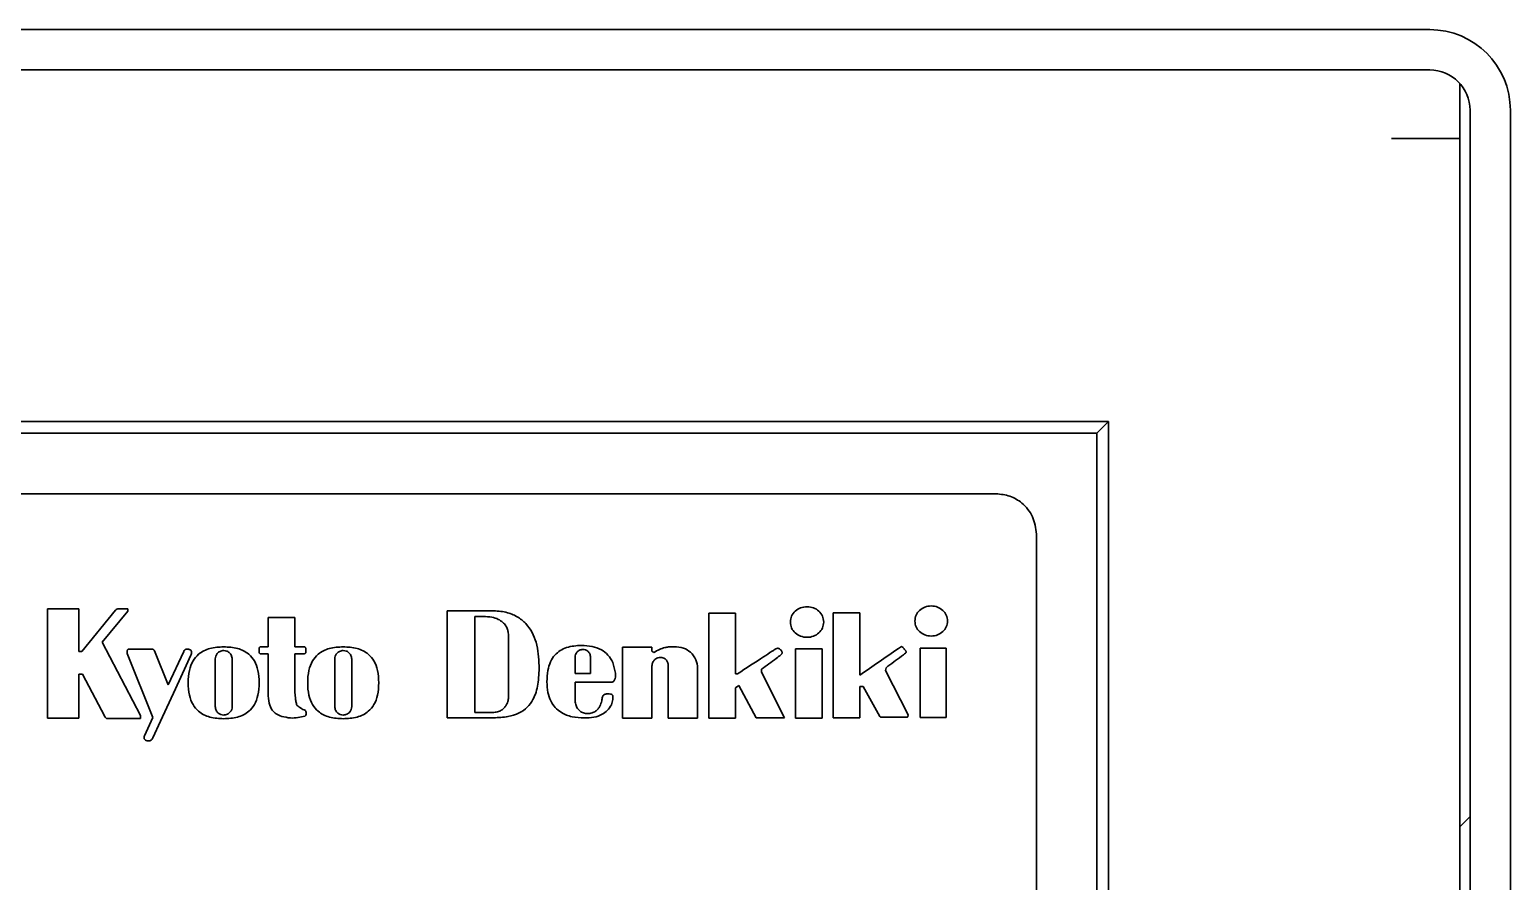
# Model space of a CAD drawing. Header units: millimetres. Extents: x 8 to 774, y 1 to 562.
# Drawn here: x 155.95 to 192.65, y 363.78 to 384.88 of the extents above; entities that cross this region are included whole.
import ezdxf

# ---------------------------------------------------------------- set-up
doc = ezdxf.new("R2010")
doc.units = ezdxf.units.MM
doc.layers.get('0').update_dxf_attribs({"lineweight": 9})

# ---------------------------------------------------------------- blocks, each defined once
blk = doc.blocks.new('A$C69731D33')
at = {"color": 7, "linetype": 'Continuous', "lineweight": 30}
for p, q in [((-58, 0), (58, 0)), ((-58, -1), (58, -1)), ((58.75, -1.339), (58.75, -2.7)), ((59, -2), (59, -127.5)), ((60, -2), (60, -127.5)), ((58.75, -2.7), (57.05, -2.7)), ((58.75, -127.946), (58.75, -2.7)), ((-10.539, -9.711), (50.039, -9.711)), ((50.039, -9.711), (49.75, -10)), ((50.039, -9.711), (50.039, -90.289)), ((-10.25, -10), (49.75, -10)), ((49.75, -10), (49.75, -90)), ((47.251, -11.5), (-7.749, -11.5)), ((48.251, -87.501), (48.251, -12.5)), ((24.515, -14.351), (23.74, -14.351)), ((23.74, -14.351), (23.74, -17.063)), ((24.515, -15.409), (24.515, -14.351)), ((25.427, -14.383), (24.589, -15.409)), ((25.097, -15.176), (25.726, -14.405)), ((25.726, -14.351), (25.495, -14.351)), ((25.726, -14.405), (25.726, -14.351)), ((29.866, -14.565), (29.209, -14.565)), ((29.209, -14.565), (29.209, -15.292)), ((29.866, -15.292), (29.866, -14.565)), ((33.643, -14.399), (33.643, -17.051)), ((34.757, -14.399), (33.643, -14.399)), ((34.33, -14.54), (34.33, -16.919)), ((34.541, -14.54), (34.33, -14.54)), ((40.791, -14.461), (40.131, -14.461)), ((40.131, -14.461), (40.131, -17.063)), ((40.791, -15.963), (40.791, -14.461)), ((43.874, -14.447), (43.213, -14.447)), ((43.213, -14.447), (43.213, -17.05)), ((43.874, -15.994), (43.874, -14.447)), ((35.167, -16.522), (35.167, -15.015)), ((24.589, -15.409), (24.515, -15.409)), ((26.046, -16.993), (25.097, -15.176)), ((25.713, -15.394), (25.713, -15.461)), ((26.332, -15.352), (25.746, -15.352)), ((26.732, -16.232), (26.392, -15.392)), ((27.115, -15.411), (26.732, -16.232)), ((28.983, -15.332), (28.983, -15.425)), ((29.209, -15.292), (29.023, -15.292)), ((30.101, -15.292), (29.866, -15.292)), ((30.141, -15.425), (30.141, -15.332)), ((38.722, -15.302), (37.991, -15.302)), ((37.991, -15.302), (37.991, -17.06)), ((38.722, -15.404), (38.722, -15.302)), ((38.766, -15.434), (38.722, -15.404)), ((42.276, -15.342), (42.276, -17.063)), ((42.938, -15.342), (42.276, -15.342)), ((42.938, -17.063), (42.938, -15.342)), ((45.372, -15.328), (45.372, -17.042)), ((46.014, -15.328), (45.372, -15.328)), ((46.014, -17.042), (46.014, -15.328)), ((25.713, -15.461), (26.353, -17.043)), ((27.897, -15.594), (27.897, -16.773)), ((28.316, -16.773), (28.316, -15.594)), ((29.023, -15.465), (29.209, -15.465)), ((29.209, -15.465), (29.209, -16.449)), ((29.866, -16.262), (29.866, -15.465)), ((29.866, -15.465), (30.101, -15.465)), ((30.859, -15.594), (30.859, -16.773)), ((31.279, -16.773), (31.279, -15.594)), ((36.815, -15.55), (36.815, -15.95)), ((37.199, -15.95), (37.199, -15.55)), ((38.722, -17.06), (38.722, -15.76)), ((39.122, -15.725), (39.122, -17.06)), ((24.515, -17.063), (24.515, -15.968)), ((24.515, -15.968), (24.605, -15.968)), ((24.605, -15.968), (25.159, -17.019)), ((36.815, -15.95), (37.199, -15.95)), ((39.854, -17.06), (39.854, -15.822)), ((40.841, -15.963), (40.791, -15.963)), ((41.438, -15.92), (41.438, -15.842)), ((42.005, -17.051), (41.438, -15.92)), ((44.507, -15.879), (44.525, -15.809)), ((45.069, -16.978), (44.507, -15.879)), ((36.815, -16.603), (36.815, -16.169)), ((36.815, -16.169), (37.726, -16.169)), ((40.791, -16.312), (40.871, -16.254)), ((40.791, -17.063), (40.791, -16.312)), ((40.871, -16.254), (41.304, -17.051)), ((43.874, -17.05), (43.874, -16.272)), ((43.874, -16.272), (43.96, -16.274)), ((43.96, -16.274), (44.374, -17.015)), ((23.74, -17.063), (24.515, -17.063)), ((25.238, -17.072), (26.043, -17.072)), ((26.043, -17.072), (26.046, -16.993)), ((26.353, -17.043), (26.14, -17.497)), ((33.643, -17.051), (34.797, -17.051)), ((34.33, -16.919), (34.77, -16.919)), ((37.991, -17.06), (38.722, -17.06)), ((39.122, -17.06), (39.854, -17.06)), ((40.131, -17.063), (40.791, -17.063)), ((41.304, -17.051), (42.005, -17.051)), ((42.276, -17.063), (42.938, -17.063)), ((43.213, -17.05), (43.874, -17.05)), ((45.065, -17.022), (45.069, -16.978)), ((45.372, -17.042), (46.014, -17.042)), ((59, -19.5), (58.75, -19.75))]:
    blk.add_line(p, q, dxfattribs=at)
at = {"color": 7, "linetype": 'Continuous', "lineweight": 30, "flags": 128}
blk.add_lwpolyline([(26.347, -17.548), (26.537, -17.135), (26.909, -16.33), (27.175, -15.755), (27.291, -15.502)], dxfattribs=at)
at = {"color": 7, "linetype": 'Continuous', "lineweight": 30}
for radius in [2, 1]:
    blk.add_arc((58, -2), radius, 0, 90, dxfattribs=at)
for points, knots in [([(48.251, -12.5), (48.231, -12.351), (48.194, -12.058), (47.926, -11.733), (47.6, -11.536), (47.368, -11.512), (47.251, -11.5)], [0, 0, 0, 0, 0.283687, 0.55791, 0.775027, 1, 1, 1, 1]), ([(42.98, -14.678), (42.973, -14.627), (42.96, -14.526), (42.863, -14.401), (42.728, -14.318), (42.566, -14.289), (42.404, -14.318), (42.269, -14.401), (42.171, -14.526), (42.158, -14.627), (42.152, -14.678)], [0, 0, 0, 0, 0.121975, 0.242788, 0.367676, 0.500056, 0.632207, 0.757118, 0.878008, 1, 1, 1, 1]), ([(42.98, -14.678), (42.973, -14.627), (42.96, -14.526), (42.863, -14.401), (42.728, -14.318), (42.566, -14.289), (42.404, -14.318), (42.269, -14.401), (42.171, -14.526), (42.158, -14.627), (42.152, -14.678)], [0, 0, 0, 0, 0.121975, 0.242788, 0.367676, 0.500056, 0.632207, 0.757118, 0.878008, 1, 1, 1, 1]), ([(46.049, -14.653), (46.043, -14.603), (46.03, -14.504), (45.935, -14.382), (45.802, -14.3), (45.644, -14.271), (45.485, -14.3), (45.353, -14.382), (45.257, -14.504), (45.245, -14.603), (45.238, -14.653)], [0, 0, 0, 0, 0.122084, 0.243037, 0.367967, 0.500193, 0.632335, 0.757099, 0.877935, 1, 1, 1, 1]), ([(46.049, -14.653), (46.043, -14.603), (46.03, -14.504), (45.935, -14.382), (45.802, -14.3), (45.644, -14.271), (45.485, -14.3), (45.353, -14.382), (45.257, -14.504), (45.245, -14.603), (45.238, -14.653)], [0, 0, 0, 0, 0.122084, 0.243037, 0.367967, 0.500193, 0.632335, 0.757099, 0.877935, 1, 1, 1, 1]), ([(25.495, -14.351), (25.487, -14.351), (25.473, -14.352), (25.448, -14.362), (25.435, -14.375), (25.427, -14.383)], [0, 0, 0, 0, 0.284242, 0.555886, 1, 1, 1, 1]), ([(35.167, -15.015), (35.165, -14.991), (35.163, -14.938), (35.141, -14.855), (35.098, -14.765), (35.022, -14.677), (34.905, -14.601), (34.739, -14.549), (34.612, -14.543), (34.541, -14.54)], [0, 0, 0, 0, 0.081529, 0.179943, 0.291544, 0.417127, 0.570631, 0.759535, 1, 1, 1, 1]), ([(35.925, -15.764), (35.914, -15.567), (35.893, -15.194), (35.672, -14.762), (35.381, -14.531), (35.09, -14.417), (34.873, -14.405), (34.757, -14.399)], [0, 0, 0, 0, 0.288838, 0.547504, 0.682312, 0.828998, 1, 1, 1, 1]), ([(42.152, -14.678), (42.158, -14.729), (42.171, -14.83), (42.269, -14.955), (42.404, -15.038), (42.566, -15.067), (42.728, -15.038), (42.863, -14.955), (42.96, -14.83), (42.973, -14.729), (42.98, -14.678)], [0, 0, 0, 0, 0.122188, 0.243063, 0.367879, 0.499944, 0.632237, 0.75703, 0.877829, 1, 1, 1, 1]), ([(42.152, -14.678), (42.158, -14.729), (42.171, -14.83), (42.269, -14.955), (42.404, -15.038), (42.566, -15.067), (42.728, -15.038), (42.863, -14.955), (42.96, -14.83), (42.973, -14.729), (42.98, -14.678)], [0, 0, 0, 0, 0.122188, 0.243063, 0.367879, 0.499944, 0.632237, 0.75703, 0.877829, 1, 1, 1, 1]), ([(45.238, -14.653), (45.245, -14.703), (45.257, -14.802), (45.353, -14.925), (45.485, -15.007), (45.644, -15.035), (45.802, -15.007), (45.935, -14.925), (46.03, -14.802), (46.043, -14.703), (46.049, -14.653)], [0, 0, 0, 0, 0.122222, 0.243058, 0.367744, 0.499807, 0.631954, 0.756806, 0.877759, 1, 1, 1, 1]), ([(45.238, -14.653), (45.245, -14.703), (45.257, -14.802), (45.353, -14.925), (45.485, -15.007), (45.644, -15.035), (45.802, -15.007), (45.935, -14.925), (46.03, -14.802), (46.043, -14.703), (46.049, -14.653)], [0, 0, 0, 0, 0.122222, 0.243058, 0.367744, 0.499807, 0.631954, 0.756806, 0.877759, 1, 1, 1, 1]), ([(25.746, -15.352), (25.743, -15.352), (25.736, -15.353), (25.727, -15.359), (25.72, -15.368), (25.714, -15.38), (25.713, -15.389), (25.713, -15.394)], [0, 0, 0, 0, 0.167992, 0.341824, 0.526461, 0.756888, 1, 1, 1, 1]), ([(26.392, -15.392), (26.388, -15.385), (26.382, -15.372), (26.366, -15.359), (26.349, -15.353), (26.338, -15.352), (26.332, -15.352)], [0, 0, 0, 0, 0.296327, 0.562646, 0.772507, 1, 1, 1, 1]), ([(27.237, -15.352), (27.225, -15.35), (27.204, -15.348), (27.174, -15.351), (27.148, -15.362), (27.126, -15.382), (27.119, -15.401), (27.115, -15.411)], [0, 0, 0, 0, 0.228641, 0.423207, 0.594665, 0.7882, 1, 1, 1, 1]), ([(28.106, -15.293), (27.991, -15.298), (27.77, -15.309), (27.497, -15.441), (27.329, -15.646), (27.241, -15.893), (27.217, -16.183), (27.241, -16.474), (27.329, -16.721), (27.497, -16.926), (27.77, -17.058), (27.991, -17.069), (28.106, -17.074)], [0, 0, 0, 0, 0.120335, 0.229998, 0.305282, 0.392141, 0.500003, 0.607859, 0.694718, 0.770002, 0.879665, 1, 1, 1, 1]), ([(27.291, -15.502), (27.296, -15.489), (27.307, -15.461), (27.31, -15.423), (27.303, -15.394), (27.289, -15.374), (27.266, -15.358), (27.247, -15.354), (27.237, -15.352)], [0, 0, 0, 0, 0.222668, 0.463031, 0.579463, 0.697781, 0.831728, 1, 1, 1, 1]), ([(28.106, -15.384), (28.075, -15.388), (28.014, -15.397), (27.946, -15.453), (27.904, -15.521), (27.899, -15.569), (27.897, -15.594)], [0, 0, 0, 0, 0.283074, 0.55786, 0.775363, 1, 1, 1, 1]), ([(28.106, -17.074), (28.222, -17.069), (28.443, -17.058), (28.716, -16.926), (28.884, -16.721), (28.972, -16.474), (28.995, -16.183), (28.972, -15.893), (28.884, -15.646), (28.716, -15.441), (28.443, -15.309), (28.222, -15.298), (28.106, -15.293)], [0, 0, 0, 0, 0.120423, 0.230064, 0.305316, 0.392154, 0.499997, 0.607846, 0.694684, 0.769936, 0.879577, 1, 1, 1, 1]), ([(28.316, -15.594), (28.312, -15.563), (28.304, -15.501), (28.248, -15.433), (28.179, -15.392), (28.131, -15.387), (28.106, -15.384)], [0, 0, 0, 0, 0.283101, 0.558122, 0.775716, 1, 1, 1, 1]), ([(29.023, -15.292), (29.017, -15.293), (29.006, -15.295), (28.993, -15.305), (28.985, -15.318), (28.984, -15.327), (28.983, -15.332)], [0, 0, 0, 0, 0.283593, 0.55802, 0.775013, 1, 1, 1, 1]), ([(30.141, -15.332), (30.14, -15.326), (30.139, -15.315), (30.128, -15.302), (30.115, -15.294), (30.106, -15.293), (30.101, -15.292)], [0, 0, 0, 0, 0.283518, 0.558038, 0.775108, 1, 1, 1, 1]), ([(31.068, -15.293), (30.953, -15.298), (30.732, -15.309), (30.459, -15.441), (30.291, -15.646), (30.203, -15.893), (30.18, -16.183), (30.203, -16.474), (30.291, -16.721), (30.459, -16.926), (30.732, -17.058), (30.953, -17.069), (31.068, -17.074)], [0, 0, 0, 0, 0.120337, 0.229963, 0.305235, 0.392107, 0.500003, 0.607893, 0.694765, 0.770037, 0.879663, 1, 1, 1, 1]), ([(31.068, -15.384), (31.037, -15.388), (30.976, -15.397), (30.908, -15.453), (30.866, -15.521), (30.861, -15.569), (30.859, -15.594)], [0, 0, 0, 0, 0.283064, 0.557862, 0.77536, 1, 1, 1, 1]), ([(31.068, -17.074), (31.184, -17.069), (31.405, -17.058), (31.678, -16.926), (31.846, -16.721), (31.934, -16.474), (31.957, -16.183), (31.934, -15.893), (31.846, -15.646), (31.678, -15.441), (31.405, -15.309), (31.184, -15.298), (31.068, -15.293)], [0, 0, 0, 0, 0.120423, 0.230064, 0.305317, 0.392154, 0.499997, 0.607846, 0.694683, 0.769936, 0.879577, 1, 1, 1, 1]), ([(31.279, -15.594), (31.274, -15.563), (31.266, -15.501), (31.21, -15.433), (31.142, -15.392), (31.093, -15.387), (31.068, -15.384)], [0, 0, 0, 0, 0.282889, 0.557467, 0.77498, 1, 1, 1, 1]), ([(36.974, -15.258), (36.848, -15.265), (36.607, -15.278), (36.333, -15.448), (36.196, -15.668), (36.128, -15.895), (36.121, -16.064), (36.117, -16.157)], [0, 0, 0, 0, 0.263134, 0.505395, 0.64324, 0.80398, 1, 1, 1, 1]), ([(37.008, -15.358), (36.979, -15.361), (36.923, -15.369), (36.86, -15.42), (36.822, -15.483), (36.818, -15.527), (36.815, -15.55)], [0, 0, 0, 0, 0.283734, 0.558432, 0.775665, 1, 1, 1, 1]), ([(37.816, -15.942), (37.799, -15.854), (37.768, -15.693), (37.643, -15.491), (37.464, -15.349), (37.234, -15.269), (37.063, -15.262), (36.974, -15.258)], [0, 0, 0, 0, 0.221223, 0.405728, 0.575449, 0.7794, 1, 1, 1, 1]), ([(37.199, -15.55), (37.196, -15.521), (37.188, -15.465), (37.137, -15.403), (37.075, -15.364), (37.03, -15.36), (37.008, -15.358)], [0, 0, 0, 0, 0.283587, 0.558537, 0.775774, 1, 1, 1, 1]), ([(39.043, -15.311), (38.998, -15.325), (38.9, -15.355), (38.812, -15.407), (38.766, -15.434)], [0, 0, 0, 0, 0.469195, 1, 1, 1, 1]), ([(39.268, -15.289), (39.223, -15.29), (39.147, -15.292), (39.073, -15.306), (39.043, -15.311)], [0, 0, 0, 0, 0.596896, 1, 1, 1, 1]), ([(39.854, -15.822), (39.845, -15.75), (39.827, -15.602), (39.693, -15.423), (39.496, -15.307), (39.348, -15.295), (39.268, -15.289)], [0, 0, 0, 0, 0.24281, 0.502416, 0.729407, 1, 1, 1, 1]), ([(41.805, -15.336), (41.8, -15.339), (41.788, -15.346), (41.753, -15.369), (41.652, -15.433), (41.343, -15.635), (41.057, -15.821), (40.841, -15.963)], [0, 0, 0, 0, 0.014034, 0.037966, 0.10893, 0.325709, 1, 1, 1, 1]), ([(41.897, -15.355), (41.888, -15.349), (41.871, -15.336), (41.845, -15.329), (41.823, -15.329), (41.811, -15.334), (41.805, -15.336)], [0, 0, 0, 0, 0.339376, 0.616883, 0.811493, 1, 1, 1, 1]), ([(41.919, -15.492), (41.925, -15.487), (41.934, -15.479), (41.944, -15.462), (41.949, -15.445), (41.948, -15.424), (41.939, -15.402), (41.921, -15.377), (41.905, -15.363), (41.897, -15.355)], [0, 0, 0, 0, 0.128967, 0.242342, 0.347873, 0.454061, 0.608752, 0.788825, 1, 1, 1, 1]), ([(44.897, -15.29), (44.891, -15.294), (44.868, -15.309), (44.527, -15.544), (44.192, -15.774), (43.874, -15.994)], [0, 0, 0, 0, 0.017674, 0.066017, 1, 1, 1, 1]), ([(44.928, -15.295), (44.925, -15.293), (44.918, -15.29), (44.909, -15.288), (44.902, -15.288), (44.898, -15.289), (44.897, -15.29)], [0, 0, 0, 0, 0.361813, 0.652088, 0.838439, 1, 1, 1, 1]), ([(45.014, -15.394), (45.004, -15.382), (44.976, -15.349), (44.947, -15.316), (44.928, -15.295)], [0, 0, 0, 0, 0.354349, 1, 1, 1, 1]), ([(45.008, -15.45), (45.011, -15.447), (45.017, -15.441), (45.021, -15.428), (45.021, -15.416), (45.02, -15.407), (45.018, -15.4), (45.015, -15.396), (45.014, -15.394)], [0, 0, 0, 0, 0.221061, 0.431094, 0.63436, 0.781654, 0.907033, 1, 1, 1, 1]), ([(28.983, -15.425), (28.984, -15.431), (28.986, -15.443), (28.996, -15.456), (29.009, -15.464), (29.019, -15.465), (29.023, -15.465)], [0, 0, 0, 0, 0.283491, 0.558286, 0.775457, 1, 1, 1, 1]), ([(30.101, -15.465), (30.107, -15.464), (30.119, -15.463), (30.132, -15.452), (30.14, -15.439), (30.14, -15.43), (30.141, -15.425)], [0, 0, 0, 0, 0.283226, 0.557688, 0.775149, 1, 1, 1, 1]), ([(34.797, -17.051), (34.916, -17.046), (35.132, -17.038), (35.421, -16.948), (35.637, -16.801), (35.813, -16.56), (35.914, -16.202), (35.921, -15.917), (35.925, -15.764)], [0, 0, 0, 0, 0.180125, 0.325654, 0.450532, 0.569454, 0.769368, 1, 1, 1, 1]), ([(38.722, -15.76), (38.723, -15.751), (38.725, -15.728), (38.74, -15.681), (38.77, -15.631), (38.817, -15.588), (38.872, -15.562), (38.914, -15.559), (38.937, -15.558)], [0, 0, 0, 0, 0.086965, 0.211306, 0.451486, 0.612601, 0.790936, 1, 1, 1, 1]), ([(38.937, -15.558), (38.955, -15.559), (38.989, -15.561), (39.034, -15.58), (39.068, -15.606), (39.093, -15.637), (39.109, -15.669), (39.12, -15.698), (39.121, -15.717), (39.122, -15.725)], [0, 0, 0, 0, 0.197204, 0.367171, 0.520597, 0.66229, 0.79717, 0.912635, 1, 1, 1, 1]), ([(41.438, -15.842), (41.561, -15.755), (41.722, -15.64), (41.881, -15.521), (41.919, -15.492)], [0, 0, 0, 0, 0.756099, 1, 1, 1, 1]), ([(44.525, -15.809), (44.652, -15.715), (44.813, -15.596), (44.973, -15.476), (45.008, -15.45)], [0, 0, 0, 0, 0.784869, 1, 1, 1, 1]), ([(37.726, -16.169), (37.736, -16.168), (37.756, -16.165), (37.789, -16.134), (37.81, -16.078), (37.821, -16.009), (37.818, -15.963), (37.816, -15.942)], [0, 0, 0, 0, 0.109724, 0.220372, 0.479191, 0.76328, 1, 1, 1, 1]), ([(29.209, -16.449), (29.212, -16.53), (29.217, -16.674), (29.292, -16.853), (29.409, -16.962), (29.497, -16.997), (29.544, -17.015)], [0, 0, 0, 0, 0.340954, 0.602994, 0.792582, 1, 1, 1, 1]), ([(29.928, -16.748), (29.923, -16.739), (29.91, -16.716), (29.897, -16.655), (29.876, -16.503), (29.87, -16.364), (29.866, -16.262)], [0, 0, 0, 0, 0.061404, 0.156598, 0.37851, 1, 1, 1, 1]), ([(36.117, -16.157), (36.122, -16.246), (36.129, -16.41), (36.202, -16.631), (36.317, -16.801), (36.493, -16.945), (36.743, -17.041), (36.943, -17.051), (37.046, -17.056)], [0, 0, 0, 0, 0.181589, 0.333479, 0.467137, 0.593138, 0.791917, 1, 1, 1, 1]), ([(37.639, -16.457), (37.624, -16.457), (37.596, -16.458), (37.559, -16.464), (37.529, -16.477), (37.506, -16.499), (37.499, -16.52), (37.496, -16.53)], [0, 0, 0, 0, 0.261132, 0.467857, 0.634844, 0.809703, 1, 1, 1, 1]), ([(37.755, -16.524), (37.754, -16.52), (37.754, -16.511), (37.748, -16.497), (37.739, -16.485), (37.72, -16.47), (37.686, -16.459), (37.656, -16.458), (37.639, -16.457)], [0, 0, 0, 0, 0.088897, 0.18312, 0.286903, 0.407727, 0.653337, 1, 1, 1, 1]), ([(27.897, -16.773), (27.901, -16.804), (27.909, -16.865), (27.965, -16.934), (28.033, -16.975), (28.082, -16.98), (28.106, -16.983)], [0, 0, 0, 0, 0.283766, 0.558613, 0.775857, 1, 1, 1, 1]), ([(28.106, -16.983), (28.137, -16.979), (28.199, -16.971), (28.267, -16.914), (28.309, -16.846), (28.314, -16.797), (28.316, -16.773)], [0, 0, 0, 0, 0.282814, 0.557757, 0.775336, 1, 1, 1, 1]), ([(30.13, -16.873), (30.09, -16.852), (30.019, -16.816), (29.956, -16.768), (29.928, -16.748)], [0, 0, 0, 0, 0.563722, 1, 1, 1, 1]), ([(30.115, -17.009), (30.12, -17.006), (30.131, -17), (30.145, -16.978), (30.153, -16.943), (30.15, -16.908), (30.14, -16.884), (30.133, -16.876), (30.13, -16.873)], [0, 0, 0, 0, 0.113251, 0.233045, 0.501434, 0.805149, 0.90916, 1, 1, 1, 1]), ([(30.859, -16.773), (30.863, -16.804), (30.871, -16.865), (30.927, -16.934), (30.995, -16.975), (31.044, -16.98), (31.068, -16.983)], [0, 0, 0, 0, 0.283766, 0.558622, 0.775856, 1, 1, 1, 1]), ([(31.068, -16.983), (31.1, -16.979), (31.161, -16.971), (31.229, -16.915), (31.271, -16.846), (31.276, -16.797), (31.279, -16.773)], [0, 0, 0, 0, 0.283586, 0.558219, 0.775478, 1, 1, 1, 1]), ([(34.77, -16.919), (34.812, -16.916), (34.888, -16.912), (34.987, -16.87), (35.061, -16.81), (35.12, -16.727), (35.158, -16.63), (35.164, -16.555), (35.167, -16.522)], [0, 0, 0, 0, 0.19643, 0.361256, 0.508126, 0.645033, 0.841703, 1, 1, 1, 1]), ([(37.123, -16.947), (37.089, -16.944), (37.023, -16.939), (36.937, -16.892), (36.87, -16.818), (36.824, -16.719), (36.818, -16.643), (36.815, -16.603)], [0, 0, 0, 0, 0.199041, 0.379747, 0.55651, 0.771596, 1, 1, 1, 1]), ([(37.046, -17.056), (37.126, -17.053), (37.277, -17.047), (37.474, -16.982), (37.625, -16.873), (37.685, -16.779), (37.716, -16.73)], [0, 0, 0, 0, 0.304435, 0.576352, 0.781851, 1, 1, 1, 1]), ([(37.496, -16.53), (37.49, -16.565), (37.477, -16.643), (37.443, -16.746), (37.389, -16.833), (37.324, -16.895), (37.232, -16.94), (37.162, -16.944), (37.123, -16.947)], [0, 0, 0, 0, 0.169544, 0.383897, 0.518623, 0.660078, 0.815383, 1, 1, 1, 1]), ([(37.716, -16.73), (37.731, -16.685), (37.754, -16.618), (37.755, -16.548), (37.755, -16.524)], [0, 0, 0, 0, 0.669278, 1, 1, 1, 1]), ([(25.159, -17.019), (25.164, -17.028), (25.172, -17.045), (25.192, -17.062), (25.215, -17.07), (25.23, -17.071), (25.238, -17.072)], [0, 0, 0, 0, 0.28954, 0.552514, 0.764779, 1, 1, 1, 1]), ([(29.544, -17.015), (29.615, -17.032), (29.748, -17.063), (29.943, -17.053), (30.059, -17.023), (30.115, -17.009)], [0, 0, 0, 0, 0.378533, 0.70365, 1, 1, 1, 1]), ([(44.374, -17.015), (44.377, -17.018), (44.381, -17.024), (44.39, -17.033), (44.399, -17.036), (44.404, -17.037)], [0, 0, 0, 0, 0.312392, 0.590686, 1, 1, 1, 1]), ([(44.404, -17.037), (44.406, -17.037), (44.413, -17.038), (44.429, -17.038), (44.472, -17.038), (44.578, -17.038), (44.776, -17.037), (44.944, -17.036), (45.045, -17.036)], [0, 0, 0, 0, 0.011124, 0.028875, 0.077994, 0.210421, 0.527705, 1, 1, 1, 1]), ([(45.045, -17.036), (45.048, -17.035), (45.052, -17.035), (45.058, -17.032), (45.062, -17.027), (45.064, -17.024), (45.065, -17.022)], [0, 0, 0, 0, 0.266092, 0.527227, 0.749529, 1, 1, 1, 1]), ([(26.14, -17.497), (26.137, -17.508), (26.131, -17.529), (26.132, -17.559), (26.144, -17.586), (26.171, -17.608), (26.194, -17.615), (26.207, -17.619)], [0, 0, 0, 0, 0.212285, 0.388617, 0.548662, 0.750569, 1, 1, 1, 1]), ([(26.207, -17.619), (26.221, -17.622), (26.245, -17.627), (26.28, -17.62), (26.319, -17.598), (26.335, -17.569), (26.347, -17.548)], [0, 0, 0, 0, 0.2388, 0.432698, 0.60598, 1, 1, 1, 1])]:
    blk.add_open_spline(points, degree=3, knots=knots, dxfattribs=at)

msp = doc.modelspace()

# ---------------------------------------------------------------- block references
msp.add_blockref('A$C69731D33', (132.65, 384.881))

doc.saveas('drawing.dxf')
